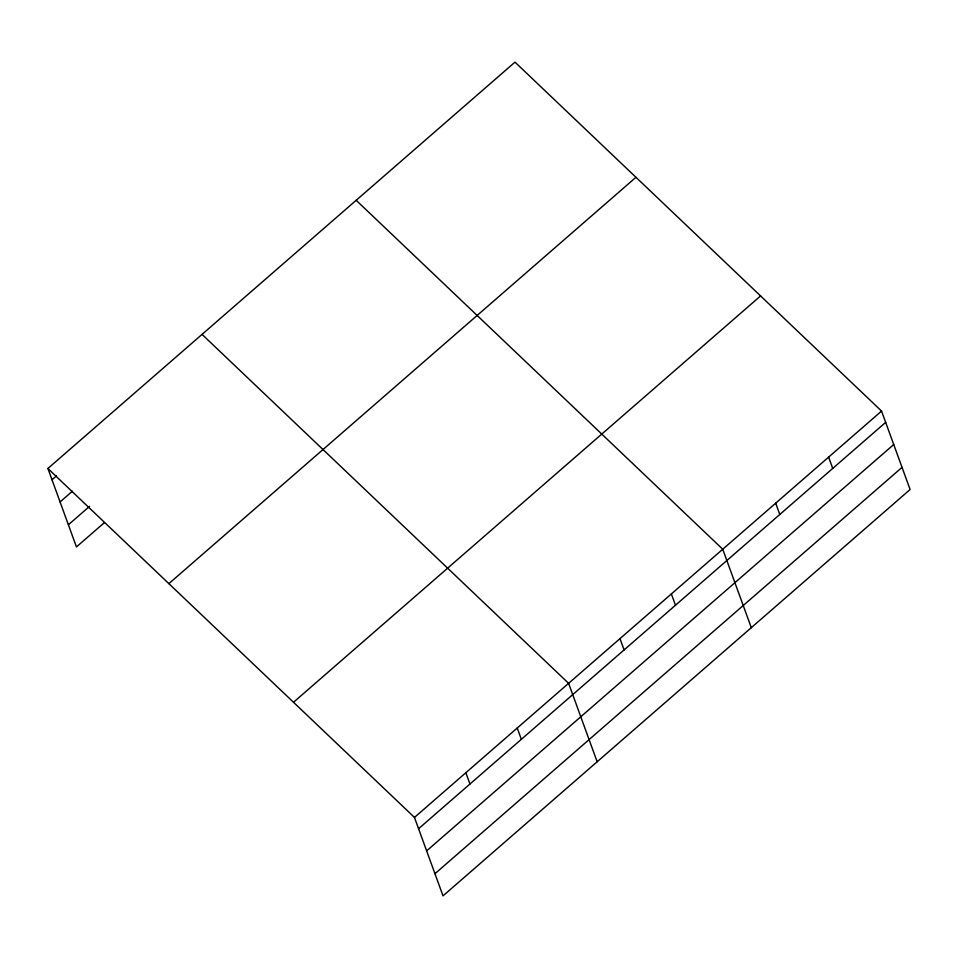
<?xml version="1.0" encoding="UTF-8"?>
<svg xmlns="http://www.w3.org/2000/svg" width="958" height="958" viewBox="0 0 958 958"><rect width="100%" height="100%" fill="white"/><g stroke="black" fill="none" stroke-linecap="round" stroke-linejoin="round"><path stroke-width="1.44" d="M47.9 468.486L514.985 62.138L881.552 411.078L910.1 489.514L443.015 895.862L414.467 817.425L47.9 468.486L76.448 546.922L104.374 522.637M52.007 479.79L56.486 475.898M60.079 501.944L72.365 491.25M68.389 524.768L89.609 506.315M168.871 583.638L635.956 177.29M293.495 702.274L760.58 295.926M414.467 817.425L881.552 411.078M418.586 828.718L885.659 422.37M426.645 850.872L893.73 444.524M434.956 873.708L902.041 467.36M356.172 200.294L722.739 549.233L751.288 627.67M202.042 334.39L568.609 683.329L597.157 761.766M828.61 457.122L832.73 468.426M775.681 503.178L779.788 514.482M671.366 593.924L675.474 605.228M619.982 638.627L624.101 649.931M517.224 728.02L521.344 739.325M465.851 772.723L469.959 784.027"/></g></svg>
